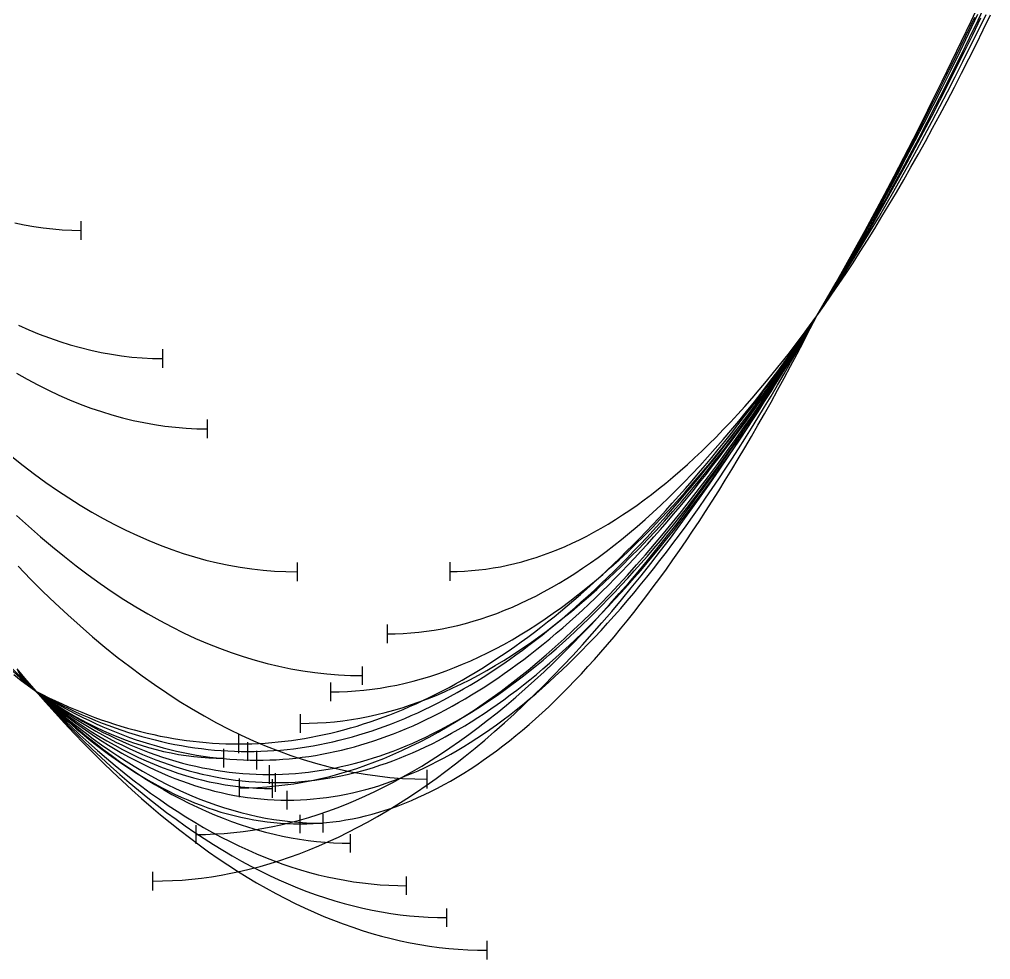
# Model space of a CAD drawing. Header units: metres. Extents: x -87 to 28195, y -4474 to 524.
# Drawn here: x 9136 to 9658, y -1838 to -1332 of the extents above; entities that cross this region are included whole.
import ezdxf

# ---------------------------------------------------------------- set-up
doc = ezdxf.new("R2010")
doc.units = ezdxf.units.M
for name, color, linetype in [('CATENARIES_-10_bare', 7, 'Continuous'), ('CATENARIES_-10_ICE', 7, 'Continuous'), ('CATENARIES_-19_bare', 7, 'Continuous'), ('CATENARIES_-19_HEAVY_ICE', 7, 'Continuous'), ('CATENARIES_0', 7, 'Continuous'), ('CATENARIES_0_ICE', 7, 'Continuous'), ('CATENARIES_50_theoretical', 7, 'Continuous')]:
    doc.layers.add(name, color=color, linetype=linetype)

msp = doc.modelspace()

# ---------------------------------------------------------------- linework, layer by layer
at = {"layer": 'CATENARIES_-10_bare'}
for p, q in [((9320.4, -1690.23), (9320.4, -1680.23)), ((9258.66, -1731.06), (9258.66, -1721.06)), ((9230.84, -1775.7), (9230.84, -1765.7)), ((9365.87, -1820.45), (9365.87, -1810.45))]:
    msp.add_line(p, q, dxfattribs=at)
for points in [[(9230.84, -1770.7, 0), (9235.9, -1770.64, 0), (9240.96, -1770.44, 0), (9246.03, -1770.12, 0), (9251.09, -1769.68, 0), (9256.15, -1769.1, 0), (9261.21, -1768.4, 0), (9266.27, -1767.57, 0), (9271.33, -1766.61, 0), (9276.4, -1765.52, 0), (9281.46, -1764.31, 0), (9286.52, -1762.96, 0), (9291.58, -1761.49, 0), (9296.64, -1759.9, 0), (9301.71, -1758.17, 0), (9306.77, -1756.31, 0), (9311.83, -1754.33, 0), (9316.89, -1752.22, 0), (9321.95, -1749.98, 0), (9327.01, -1747.62, 0), (9332.08, -1745.12, 0), (9337.14, -1742.5, 0), (9342.2, -1739.75, 0), (9347.26, -1736.87, 0), (9352.32, -1733.87, 0), (9357.39, -1730.73, 0), (9362.45, -1727.47, 0), (9367.51, -1724.08, 0), (9372.57, -1720.56, 0), (9377.63, -1716.92, 0), (9382.69, -1713.14, 0), (9387.76, -1709.24, 0), (9392.82, -1705.21, 0), (9397.88, -1701.05, 0), (9402.94, -1696.76, 0), (9408, -1692.34, 0), (9413.07, -1687.8, 0), (9418.13, -1683.12, 0), (9423.19, -1678.32, 0), (9428.25, -1673.39, 0), (9433.31, -1668.33, 0), (9438.37, -1663.15, 0), (9443.44, -1657.83, 0), (9448.5, -1652.39, 0), (9453.56, -1646.81, 0), (9458.62, -1641.11, 0), (9463.68, -1635.28, 0), (9468.75, -1629.32, 0), (9473.81, -1623.24, 0), (9478.87, -1617.02, 0), (9483.93, -1610.68, 0), (9488.99, -1604.2, 0), (9494.05, -1597.6, 0), (9499.12, -1590.87, 0), (9504.18, -1584.01, 0), (9509.24, -1577.02, 0), (9514.3, -1569.9, 0), (9519.36, -1562.65, 0), (9524.43, -1555.27, 0), (9529.49, -1547.77, 0), (9534.55, -1540.13, 0), (9539.61, -1532.37, 0), (9544.67, -1524.47, 0), (9549.73, -1516.45, 0), (9554.8, -1508.3, 0), (9559.86, -1500.01, 0), (9564.92, -1491.6, 0), (9569.92, -1483.16, 0), (9574.92, -1474.6, 0), (9579.92, -1465.91, 0), (9584.92, -1457.09, 0), (9589.92, -1448.15, 0), (9594.92, -1439.08, 0), (9599.92, -1429.88, 0), (9604.92, -1420.56, 0), (9609.92, -1411.11, 0), (9614.92, -1401.53, 0), (9619.92, -1391.83, 0), (9624.92, -1381.99, 0), (9629.92, -1372.04, 0), (9634.92, -1361.95, 0), (9639.92, -1351.74, 0), (9644.92, -1341.39, 0), (9649.92, -1330.93, 0)], [(9144.62, -1693.6, 0), (9148.18, -1695.6, 0), (9151.75, -1697.53, 0), (9155.31, -1699.4, 0), (9158.88, -1701.21, 0), (9162.44, -1702.95, 0), (9166, -1704.63, 0), (9169.57, -1706.25, 0), (9173.13, -1707.8, 0), (9176.7, -1709.29, 0), (9180.26, -1710.72, 0), (9183.82, -1712.08, 0), (9187.39, -1713.38, 0), (9190.95, -1714.62, 0), (9194.51, -1715.79, 0), (9198.08, -1716.9, 0), (9201.64, -1717.95, 0), (9205.21, -1718.93, 0), (9208.77, -1719.85, 0), (9212.33, -1720.7, 0), (9215.9, -1721.49, 0), (9219.46, -1722.22, 0), (9223.03, -1722.89, 0), (9226.59, -1723.49, 0), (9230.15, -1724.03, 0), (9233.72, -1724.51, 0), (9237.28, -1724.92, 0), (9240.85, -1725.27, 0), (9244.41, -1725.55, 0), (9247.97, -1725.77, 0), (9251.54, -1725.93, 0), (9255.1, -1726.03, 0), (9258.66, -1726.06, 0), (9262.19, -1726.03, 0), (9265.71, -1725.93, 0), (9269.23, -1725.78, 0), (9272.75, -1725.56, 0), (9276.27, -1725.29, 0), (9279.79, -1724.95, 0), (9283.31, -1724.54, 0), (9286.83, -1724.08, 0), (9290.35, -1723.55, 0), (9293.87, -1722.97, 0), (9297.39, -1722.32, 0), (9300.91, -1721.61, 0), (9304.43, -1720.83, 0), (9307.95, -1720, 0), (9311.47, -1719.1, 0), (9314.99, -1718.14, 0), (9318.51, -1717.12, 0), (9322.03, -1716.04, 0), (9325.55, -1714.9, 0), (9329.07, -1713.69, 0), (9332.59, -1712.42, 0), (9336.11, -1711.09, 0), (9339.63, -1709.7, 0), (9343.15, -1708.25, 0), (9346.67, -1706.73, 0), (9350.19, -1705.16, 0), (9353.71, -1703.52, 0), (9357.23, -1701.82, 0), (9360.75, -1700.05, 0), (9364.27, -1698.23, 0), (9367.79, -1696.34, 0), (9371.31, -1694.39, 0), (9374.83, -1692.38, 0), (9378.35, -1690.31, 0), (9381.87, -1688.17, 0), (9385.39, -1685.98, 0), (9388.91, -1683.72, 0), (9392.43, -1681.4, 0), (9395.95, -1679.02, 0), (9399.47, -1676.57, 0), (9402.99, -1674.07, 0), (9406.51, -1671.5, 0), (9410.03, -1668.87, 0), (9413.55, -1666.18, 0), (9417.07, -1663.42, 0), (9420.59, -1660.6, 0), (9424.11, -1657.73, 0), (9427.63, -1654.79, 0), (9431.15, -1651.78, 0), (9434.67, -1648.72, 0), (9438.19, -1645.59, 0), (9441.71, -1642.4, 0), (9445.23, -1639.15, 0), (9448.75, -1635.84, 0), (9452.27, -1632.46, 0), (9455.79, -1629.03, 0), (9459.31, -1625.53, 0), (9462.83, -1621.97, 0), (9466.36, -1618.34, 0), (9469.88, -1614.66, 0), (9473.4, -1610.91, 0), (9476.92, -1607.1, 0), (9480.44, -1603.23, 0), (9483.96, -1599.29, 0), (9487.48, -1595.3, 0), (9491, -1591.24, 0), (9494.52, -1587.12, 0), (9498.04, -1582.93, 0), (9501.56, -1578.69, 0), (9505.08, -1574.38, 0), (9508.6, -1570.01, 0), (9512.12, -1565.58, 0), (9515.64, -1561.08, 0), (9519.16, -1556.52, 0), (9522.68, -1551.9, 0), (9526.2, -1547.22, 0), (9529.72, -1542.48, 0), (9533.24, -1537.67, 0), (9536.76, -1532.8, 0), (9540.28, -1527.87, 0), (9543.8, -1522.88, 0), (9547.32, -1517.82, 0), (9550.84, -1512.7, 0), (9554.36, -1507.52, 0), (9557.88, -1502.28, 0), (9561.4, -1496.97, 0), (9564.92, -1491.6, 0)], [(9134.29, -1599.05, 0), (9140.71, -1604.89, 0), (9147.13, -1610.53, 0), (9153.55, -1615.97, 0), (9159.96, -1621.2, 0), (9166.38, -1626.22, 0), (9172.8, -1631.04, 0), (9179.22, -1635.65, 0), (9185.63, -1640.06, 0), (9192.05, -1644.26, 0), (9198.47, -1648.25, 0), (9204.89, -1652.05, 0), (9211.3, -1655.63, 0), (9217.72, -1659.01, 0), (9224.14, -1662.19, 0), (9230.56, -1665.16, 0), (9236.97, -1667.93, 0), (9243.39, -1670.49, 0), (9249.81, -1672.84, 0), (9256.23, -1674.99, 0), (9262.64, -1676.94, 0), (9269.06, -1678.68, 0), (9275.48, -1680.22, 0), (9281.89, -1681.55, 0), (9288.31, -1682.67, 0), (9294.73, -1683.6, 0), (9301.15, -1684.31, 0), (9307.56, -1684.82, 0), (9313.98, -1685.13, 0), (9320.4, -1685.23, 0)], [(9134.76, -1682.49, 0), (9139.69, -1688.1, 0), (9144.62, -1693.6, 0), (9149.65, -1699.08, 0), (9154.68, -1704.44, 0), (9159.71, -1709.66, 0), (9164.73, -1714.76, 0), (9169.76, -1719.74, 0), (9174.79, -1724.59, 0), (9179.82, -1729.31, 0), (9184.85, -1733.91, 0), (9189.88, -1738.38, 0), (9194.9, -1742.72, 0), (9199.93, -1746.94, 0), (9204.96, -1751.03, 0), (9209.99, -1754.99, 0), (9215.02, -1758.83, 0), (9220.05, -1762.55, 0), (9225.07, -1766.13, 0), (9230.1, -1769.59, 0), (9235.13, -1772.93, 0), (9240.16, -1776.14, 0), (9245.19, -1779.22, 0), (9250.22, -1782.18, 0), (9255.24, -1785.01, 0), (9260.27, -1787.71, 0), (9265.3, -1790.29, 0), (9270.33, -1792.74, 0), (9275.36, -1795.07, 0), (9280.39, -1797.27, 0), (9285.41, -1799.35, 0), (9290.44, -1801.3, 0), (9295.47, -1803.12, 0), (9300.5, -1804.82, 0), (9305.53, -1806.39, 0), (9310.56, -1807.84, 0), (9315.59, -1809.16, 0), (9320.61, -1810.35, 0), (9325.64, -1811.42, 0), (9330.67, -1812.36, 0), (9335.7, -1813.18, 0), (9340.73, -1813.87, 0), (9345.76, -1814.44, 0), (9350.78, -1814.88, 0), (9355.81, -1815.19, 0), (9360.84, -1815.38, 0), (9365.87, -1815.45, 0)]]:
    msp.add_polyline3d(points, dxfattribs=at)
at = {"layer": 'CATENARIES_-10_ICE'}
for p, q in [((9236.92, -1557.44), (9236.92, -1547.44)), ((9287.13, -1715.94), (9287.13, -1705.94)), ((9270.29, -1743.42), (9270.29, -1733.42)), ((9314.05, -1780.45), (9314.05, -1770.45))]:
    msp.add_line(p, q, dxfattribs=at)
for points in [[(9287.13, -1710.94, 0), (9291.69, -1710.88, 0), (9296.24, -1710.71, 0), (9300.8, -1710.41, 0), (9305.35, -1710, 0), (9309.9, -1709.47, 0), (9314.46, -1708.82, 0), (9319.01, -1708.06, 0), (9323.56, -1707.18, 0), (9328.12, -1706.18, 0), (9332.67, -1705.06, 0), (9337.23, -1703.82, 0), (9341.78, -1702.47, 0), (9346.33, -1701, 0), (9350.89, -1699.41, 0), (9355.44, -1697.7, 0), (9360, -1695.88, 0), (9364.55, -1693.94, 0), (9369.1, -1691.88, 0), (9373.66, -1689.7, 0), (9378.21, -1687.41, 0), (9382.77, -1684.99, 0), (9387.32, -1682.46, 0), (9391.87, -1679.81, 0), (9396.43, -1677.05, 0), (9400.98, -1674.16, 0), (9405.53, -1671.16, 0), (9410.09, -1668.04, 0), (9414.64, -1664.8, 0), (9419.2, -1661.45, 0), (9423.75, -1657.97, 0), (9428.3, -1654.38, 0), (9432.86, -1650.67, 0), (9437.41, -1646.84, 0), (9441.97, -1642.9, 0), (9446.52, -1638.83, 0), (9451.07, -1634.65, 0), (9455.63, -1630.35, 0), (9460.18, -1625.93, 0), (9464.73, -1621.39, 0), (9469.29, -1616.74, 0), (9473.84, -1611.96, 0), (9478.4, -1607.07, 0), (9482.95, -1602.06, 0), (9487.5, -1596.93, 0), (9492.06, -1591.69, 0), (9496.61, -1586.32, 0), (9501.17, -1580.84, 0), (9505.72, -1575.23, 0), (9510.27, -1569.51, 0), (9514.83, -1563.67, 0), (9519.38, -1557.72, 0), (9523.94, -1551.64, 0), (9528.49, -1545.44, 0), (9533.04, -1539.13, 0), (9537.6, -1532.7, 0), (9542.15, -1526.14, 0), (9546.7, -1519.47, 0), (9551.26, -1512.68, 0), (9555.81, -1505.77, 0), (9560.37, -1498.75, 0), (9564.92, -1491.6, 0), (9569.49, -1484.31, 0), (9574.06, -1476.9, 0), (9578.63, -1469.37, 0), (9583.2, -1461.72, 0), (9587.76, -1453.95, 0), (9592.33, -1446.06, 0), (9596.9, -1438.05, 0), (9601.47, -1429.92, 0), (9606.04, -1421.66, 0), (9610.61, -1413.29, 0), (9615.18, -1404.8, 0), (9619.75, -1396.19, 0), (9624.32, -1387.46, 0), (9628.89, -1378.6, 0), (9633.45, -1369.63, 0), (9638.02, -1360.53, 0), (9642.59, -1351.32, 0), (9647.16, -1341.98, 0), (9651.73, -1332.52, 0), (9656.3, -1322.94, 0)], [(9144.62, -1693.6, 0), (9148.21, -1696.13, 0), (9151.8, -1698.58, 0), (9155.39, -1700.96, 0), (9158.98, -1703.26, 0), (9162.57, -1705.49, 0), (9166.16, -1707.65, 0), (9169.75, -1709.74, 0), (9173.34, -1711.75, 0), (9176.93, -1713.69, 0), (9180.53, -1715.56, 0), (9184.12, -1717.35, 0), (9187.71, -1719.07, 0), (9191.3, -1720.71, 0), (9194.89, -1722.29, 0), (9198.48, -1723.79, 0), (9202.07, -1725.21, 0), (9205.66, -1726.57, 0), (9209.25, -1727.85, 0), (9212.84, -1729.05, 0), (9216.43, -1730.19, 0), (9220.02, -1731.25, 0), (9223.61, -1732.24, 0), (9227.2, -1733.15, 0), (9230.79, -1733.99, 0), (9234.38, -1734.76, 0), (9237.97, -1735.45, 0), (9241.56, -1736.08, 0), (9245.15, -1736.62, 0), (9248.74, -1737.1, 0), (9252.34, -1737.5, 0), (9255.93, -1737.83, 0), (9259.52, -1738.09, 0), (9263.11, -1738.27, 0), (9266.7, -1738.38, 0), (9270.29, -1738.42, 0), (9273.8, -1738.38, 0), (9277.3, -1738.28, 0), (9280.81, -1738.1, 0), (9284.32, -1737.86, 0), (9287.83, -1737.54, 0), (9291.33, -1737.16, 0), (9294.84, -1736.71, 0), (9298.35, -1736.18, 0), (9301.86, -1735.59, 0), (9305.36, -1734.93, 0), (9308.87, -1734.19, 0), (9312.38, -1733.39, 0), (9315.89, -1732.52, 0), (9319.39, -1731.58, 0), (9322.9, -1730.56, 0), (9326.41, -1729.48, 0), (9329.92, -1728.33, 0), (9333.42, -1727.11, 0), (9336.93, -1725.82, 0), (9340.44, -1724.45, 0), (9343.95, -1723.02, 0), (9347.45, -1721.52, 0), (9350.96, -1719.95, 0), (9354.47, -1718.31, 0), (9357.98, -1716.6, 0), (9361.48, -1714.82, 0), (9364.99, -1712.97, 0), (9368.5, -1711.05, 0), (9372.01, -1709.06, 0), (9375.51, -1707, 0), (9379.02, -1704.87, 0), (9382.53, -1702.67, 0), (9386.04, -1700.4, 0), (9389.54, -1698.06, 0), (9393.05, -1695.65, 0), (9396.56, -1693.17, 0), (9400.07, -1690.62, 0), (9403.57, -1688, 0), (9407.08, -1685.31, 0), (9410.59, -1682.55, 0), (9414.1, -1679.72, 0), (9417.6, -1676.82, 0), (9421.11, -1673.85, 0), (9424.62, -1670.81, 0), (9428.13, -1667.7, 0), (9431.63, -1664.52, 0), (9435.14, -1661.27, 0), (9438.65, -1657.95, 0), (9442.16, -1654.56, 0), (9445.66, -1651.1, 0), (9449.17, -1647.57, 0), (9452.68, -1643.97, 0), (9456.19, -1640.3, 0), (9459.69, -1636.55, 0), (9463.2, -1632.74, 0), (9466.71, -1628.86, 0), (9470.22, -1624.91, 0), (9473.72, -1620.89, 0), (9477.23, -1616.8, 0), (9480.74, -1612.63, 0), (9484.25, -1608.4, 0), (9487.75, -1604.1, 0), (9491.26, -1599.72, 0), (9494.77, -1595.28, 0), (9498.28, -1590.77, 0), (9501.78, -1586.18, 0), (9505.29, -1581.53, 0), (9508.8, -1576.8, 0), (9512.31, -1572, 0), (9515.81, -1567.14, 0), (9519.32, -1562.2, 0), (9522.83, -1557.19, 0), (9526.34, -1552.12, 0), (9529.84, -1546.97, 0), (9533.35, -1541.75, 0), (9536.86, -1536.46, 0), (9540.37, -1531.1, 0), (9543.87, -1525.67, 0), (9547.38, -1520.17, 0), (9550.89, -1514.6, 0), (9554.4, -1508.95, 0), (9557.9, -1503.24, 0), (9561.41, -1497.45, 0), (9564.92, -1491.6, 0)], [(9134.25, -1522.4, 0), (9139.96, -1525.64, 0), (9145.66, -1528.7, 0), (9151.36, -1531.58, 0), (9157.07, -1534.27, 0), (9162.77, -1536.77, 0), (9168.47, -1539.09, 0), (9174.18, -1541.22, 0), (9179.88, -1543.17, 0), (9185.58, -1544.93, 0), (9191.29, -1546.51, 0), (9196.99, -1547.9, 0), (9202.7, -1549.1, 0), (9208.4, -1550.12, 0), (9214.1, -1550.95, 0), (9219.81, -1551.6, 0), (9225.51, -1552.07, 0), (9231.21, -1552.35, 0), (9236.92, -1552.44, 0)], [(9135.6, -1684.65, 0), (9140.11, -1689.18, 0), (9144.62, -1693.6, 0), (9149.2, -1697.97, 0), (9153.78, -1702.22, 0), (9158.36, -1706.34, 0), (9162.94, -1710.35, 0), (9167.52, -1714.24, 0), (9172.09, -1718.01, 0), (9176.67, -1721.65, 0), (9181.25, -1725.18, 0), (9185.83, -1728.59, 0), (9190.41, -1731.88, 0), (9194.99, -1735.05, 0), (9199.57, -1738.1, 0), (9204.15, -1741.03, 0), (9208.73, -1743.84, 0), (9213.31, -1746.53, 0), (9217.89, -1749.1, 0), (9222.47, -1751.55, 0), (9227.04, -1753.88, 0), (9231.62, -1756.09, 0), (9236.2, -1758.18, 0), (9240.78, -1760.15, 0), (9245.36, -1762.01, 0), (9249.94, -1763.74, 0), (9254.52, -1765.35, 0), (9259.1, -1766.85, 0), (9263.68, -1768.22, 0), (9268.26, -1769.47, 0), (9272.84, -1770.61, 0), (9277.41, -1771.63, 0), (9281.99, -1772.52, 0), (9286.57, -1773.3, 0), (9291.15, -1773.96, 0), (9295.73, -1774.49, 0), (9300.31, -1774.91, 0), (9304.89, -1775.21, 0), (9309.47, -1775.39, 0), (9314.05, -1775.45, 0)]]:
    msp.add_polyline3d(points, dxfattribs=at)
at = {"layer": 'CATENARIES_-19_bare'}
for p, q in [((9253.86, -1726.97), (9253.86, -1716.97)), ((9355.2, -1745.91), (9355.2, -1735.91)), ((9207.58, -1800.8), (9207.58, -1790.8)), ((9387.47, -1838.01), (9387.47, -1828.01))]:
    msp.add_line(p, q, dxfattribs=at)
for points in [[(9207.58, -1795.8, 0), (9212.84, -1795.73, 0), (9218.09, -1795.54, 0), (9223.35, -1795.21, 0), (9228.6, -1794.75, 0), (9233.86, -1794.16, 0), (9239.11, -1793.44, 0), (9244.37, -1792.58, 0), (9249.62, -1791.6, 0), (9254.88, -1790.48, 0), (9260.13, -1789.24, 0), (9265.39, -1787.86, 0), (9270.64, -1786.35, 0), (9275.9, -1784.71, 0), (9281.15, -1782.94, 0), (9286.41, -1781.03, 0), (9291.66, -1779, 0), (9296.92, -1776.83, 0), (9302.17, -1774.53, 0), (9307.43, -1772.1, 0), (9312.68, -1769.54, 0), (9317.94, -1766.85, 0), (9323.19, -1764.03, 0), (9328.45, -1761.07, 0), (9333.7, -1757.99, 0), (9338.96, -1754.77, 0), (9344.21, -1751.42, 0), (9349.47, -1747.94, 0), (9354.72, -1744.33, 0), (9359.98, -1740.58, 0), (9365.23, -1736.71, 0), (9370.49, -1732.7, 0), (9375.74, -1728.56, 0), (9381, -1724.29, 0), (9386.25, -1719.89, 0), (9391.51, -1715.35, 0), (9396.76, -1710.69, 0), (9402.02, -1705.89, 0), (9407.27, -1700.96, 0), (9412.53, -1695.9, 0), (9417.78, -1690.71, 0), (9423.04, -1685.38, 0), (9428.29, -1679.92, 0), (9433.55, -1674.34, 0), (9438.8, -1668.61, 0), (9444.06, -1662.76, 0), (9449.31, -1656.78, 0), (9454.57, -1650.66, 0), (9459.82, -1644.41, 0), (9465.08, -1638.03, 0), (9470.33, -1631.51, 0), (9475.59, -1624.87, 0), (9480.84, -1618.09, 0), (9486.1, -1611.18, 0), (9491.35, -1604.13, 0), (9496.61, -1596.96, 0), (9501.86, -1589.65, 0), (9507.12, -1582.21, 0), (9512.37, -1574.64, 0), (9517.63, -1566.93, 0), (9522.88, -1559.09, 0), (9528.14, -1551.12, 0), (9533.39, -1543.02, 0), (9538.65, -1534.78, 0), (9543.9, -1526.41, 0), (9549.16, -1517.91, 0), (9554.41, -1509.27, 0), (9559.67, -1500.5, 0), (9564.92, -1491.6, 0), (9570.12, -1482.67, 0), (9575.31, -1473.6, 0), (9580.51, -1464.41, 0), (9585.7, -1455.09, 0), (9590.9, -1445.63, 0), (9596.1, -1436.05, 0), (9601.29, -1426.33, 0), (9606.49, -1416.48, 0), (9611.68, -1406.51, 0), (9616.88, -1396.4, 0), (9622.08, -1386.16, 0), (9627.27, -1375.79, 0), (9632.47, -1365.29, 0), (9637.67, -1354.66, 0), (9642.86, -1343.9, 0), (9648.06, -1333.01, 0), (9653.25, -1321.98, 0)], [(9144.62, -1693.6, 0), (9148.14, -1695.4, 0), (9151.67, -1697.14, 0), (9155.19, -1698.83, 0), (9158.72, -1700.45, 0), (9162.24, -1702.01, 0), (9165.76, -1703.52, 0), (9169.29, -1704.97, 0), (9172.81, -1706.35, 0), (9176.34, -1707.68, 0), (9179.86, -1708.95, 0), (9183.38, -1710.16, 0), (9186.91, -1711.31, 0), (9190.43, -1712.41, 0), (9193.96, -1713.44, 0), (9197.48, -1714.41, 0), (9201, -1715.33, 0), (9204.53, -1716.18, 0), (9208.05, -1716.98, 0), (9211.58, -1717.72, 0), (9215.1, -1718.4, 0), (9218.62, -1719.02, 0), (9222.15, -1719.58, 0), (9225.67, -1720.08, 0), (9229.2, -1720.52, 0), (9232.72, -1720.91, 0), (9236.24, -1721.23, 0), (9239.77, -1721.5, 0), (9243.29, -1721.7, 0), (9246.82, -1721.85, 0), (9250.34, -1721.94, 0), (9253.86, -1721.97, 0), (9257.4, -1721.94, 0), (9260.93, -1721.85, 0), (9264.47, -1721.7, 0), (9268, -1721.49, 0), (9271.54, -1721.23, 0), (9275.07, -1720.9, 0), (9278.61, -1720.51, 0), (9282.14, -1720.07, 0), (9285.68, -1719.56, 0), (9289.21, -1719, 0), (9292.75, -1718.38, 0), (9296.28, -1717.69, 0), (9299.82, -1716.95, 0), (9303.35, -1716.15, 0), (9306.88, -1715.29, 0), (9310.42, -1714.37, 0), (9313.95, -1713.39, 0), (9317.49, -1712.35, 0), (9321.02, -1711.25, 0), (9324.56, -1710.09, 0), (9328.09, -1708.87, 0), (9331.63, -1707.6, 0), (9335.16, -1706.26, 0), (9338.7, -1704.86, 0), (9342.23, -1703.41, 0), (9345.77, -1701.89, 0), (9349.3, -1700.32, 0), (9352.84, -1698.68, 0), (9356.37, -1696.99, 0), (9359.91, -1695.24, 0), (9363.44, -1693.43, 0), (9366.98, -1691.56, 0), (9370.51, -1689.62, 0), (9374.04, -1687.63, 0), (9377.58, -1685.58, 0), (9381.11, -1683.47, 0), (9384.65, -1681.3, 0), (9388.18, -1679.08, 0), (9391.72, -1676.79, 0), (9395.25, -1674.44, 0), (9398.79, -1672.03, 0), (9402.32, -1669.57, 0), (9405.86, -1667.04, 0), (9409.39, -1664.46, 0), (9412.93, -1661.81, 0), (9416.46, -1659.11, 0), (9420, -1656.34, 0), (9423.53, -1653.52, 0), (9427.07, -1650.63, 0), (9430.6, -1647.69, 0), (9434.13, -1644.69, 0), (9437.67, -1641.63, 0), (9441.2, -1638.5, 0), (9444.74, -1635.32, 0), (9448.27, -1632.08, 0), (9451.81, -1628.78, 0), (9455.34, -1625.42, 0), (9458.88, -1622, 0), (9462.41, -1618.52, 0), (9465.95, -1614.98, 0), (9469.48, -1611.38, 0), (9473.02, -1607.72, 0), (9476.55, -1604, 0), (9480.09, -1600.23, 0), (9483.62, -1596.39, 0), (9487.16, -1592.49, 0), (9490.69, -1588.53, 0), (9494.23, -1584.51, 0), (9497.76, -1580.44, 0), (9501.29, -1576.3, 0), (9504.83, -1572.1, 0), (9508.36, -1567.85, 0), (9511.9, -1563.53, 0), (9515.43, -1559.16, 0), (9518.97, -1554.72, 0), (9522.5, -1550.22, 0), (9526.04, -1545.67, 0), (9529.57, -1541.05, 0), (9533.11, -1536.38, 0), (9536.64, -1531.64, 0), (9540.18, -1526.85, 0), (9543.71, -1521.99, 0), (9547.25, -1517.08, 0), (9550.78, -1512.1, 0), (9554.32, -1507.07, 0), (9557.85, -1501.97, 0), (9561.39, -1496.82, 0), (9564.92, -1491.6, 0)], [(9135.09, -1626.41, 0), (9141.76, -1633.25, 0), (9148.43, -1639.88, 0), (9155.1, -1646.3, 0), (9161.77, -1652.5, 0), (9168.44, -1658.5, 0), (9175.11, -1664.28, 0), (9181.78, -1669.86, 0), (9188.45, -1675.22, 0), (9195.12, -1680.37, 0), (9201.79, -1685.32, 0), (9208.46, -1690.05, 0), (9215.13, -1694.57, 0), (9221.8, -1698.88, 0), (9228.47, -1702.98, 0), (9235.14, -1706.87, 0), (9241.81, -1710.55, 0), (9248.48, -1714.01, 0), (9255.15, -1717.27, 0), (9261.82, -1720.32, 0), (9268.49, -1723.16, 0), (9275.16, -1725.78, 0), (9281.83, -1728.2, 0), (9288.5, -1730.41, 0), (9295.17, -1732.4, 0), (9301.84, -1734.19, 0), (9308.51, -1735.76, 0), (9315.18, -1737.13, 0), (9321.85, -1738.29, 0), (9328.52, -1739.23, 0), (9335.19, -1739.97, 0), (9341.86, -1740.49, 0), (9348.53, -1740.81, 0), (9355.2, -1740.91, 0)], [(9134.35, -1681.55, 0), (9139.49, -1687.64, 0), (9144.62, -1693.6, 0), (9149.79, -1699.48, 0), (9154.95, -1705.22, 0), (9160.12, -1710.85, 0), (9165.29, -1716.34, 0), (9170.45, -1721.71, 0), (9175.62, -1726.95, 0), (9180.79, -1732.07, 0), (9185.96, -1737.05, 0), (9191.12, -1741.91, 0), (9196.29, -1746.65, 0), (9201.46, -1751.26, 0), (9206.62, -1755.74, 0), (9211.79, -1760.09, 0), (9216.96, -1764.32, 0), (9222.12, -1768.42, 0), (9227.29, -1772.4, 0), (9232.46, -1776.25, 0), (9237.62, -1779.97, 0), (9242.79, -1783.57, 0), (9247.96, -1787.04, 0), (9253.13, -1790.38, 0), (9258.29, -1793.6, 0), (9263.46, -1796.69, 0), (9268.63, -1799.65, 0), (9273.79, -1802.49, 0), (9278.96, -1805.2, 0), (9284.13, -1807.79, 0), (9289.29, -1810.25, 0), (9294.46, -1812.58, 0), (9299.63, -1814.79, 0), (9304.79, -1816.87, 0), (9309.96, -1818.83, 0), (9315.13, -1820.65, 0), (9320.3, -1822.36, 0), (9325.46, -1823.93, 0), (9330.63, -1825.38, 0), (9335.8, -1826.71, 0), (9340.96, -1827.91, 0), (9346.13, -1828.98, 0), (9351.3, -1829.92, 0), (9356.46, -1830.74, 0), (9361.63, -1831.44, 0), (9366.8, -1832, 0), (9371.96, -1832.44, 0), (9377.13, -1832.76, 0), (9382.3, -1832.95, 0), (9387.47, -1833.01, 0)]]:
    msp.add_polyline3d(points, dxfattribs=at)
at = {"layer": 'CATENARIES_-19_HEAVY_ICE'}
for p, q in [((9169.09, -1450.65), (9169.09, -1440.65)), ((9333.86, -1667.78), (9333.86, -1657.78)), ((9271.93, -1751.01), (9271.93, -1741.01)), ((9279.94, -1757.24), (9279.94, -1747.24))]:
    msp.add_line(p, q, dxfattribs=at)
for points in [[(9333.86, -1662.78, 0), (9338.06, -1662.72, 0), (9342.26, -1662.55, 0), (9346.46, -1662.27, 0), (9350.66, -1661.88, 0), (9354.86, -1661.37, 0), (9359.06, -1660.75, 0), (9363.26, -1660.01, 0), (9367.47, -1659.16, 0), (9371.67, -1658.2, 0), (9375.87, -1657.13, 0), (9380.07, -1655.94, 0), (9384.27, -1654.65, 0), (9388.47, -1653.23, 0), (9392.67, -1651.71, 0), (9396.87, -1650.07, 0), (9401.07, -1648.32, 0), (9405.28, -1646.45, 0), (9409.48, -1644.48, 0), (9413.68, -1642.38, 0), (9417.88, -1640.18, 0), (9422.08, -1637.86, 0), (9426.28, -1635.43, 0), (9430.48, -1632.89, 0), (9434.68, -1630.23, 0), (9438.89, -1627.46, 0), (9443.09, -1624.58, 0), (9447.29, -1621.58, 0), (9451.49, -1618.47, 0), (9455.69, -1615.25, 0), (9459.89, -1611.92, 0), (9464.09, -1608.47, 0), (9468.29, -1604.9, 0), (9472.49, -1601.23, 0), (9476.7, -1597.44, 0), (9480.9, -1593.53, 0), (9485.1, -1589.52, 0), (9489.3, -1585.39, 0), (9493.5, -1581.14, 0), (9497.7, -1576.79, 0), (9501.9, -1572.32, 0), (9506.1, -1567.73, 0), (9510.3, -1563.03, 0), (9514.51, -1558.22, 0), (9518.71, -1553.3, 0), (9522.91, -1548.26, 0), (9527.11, -1543.1, 0), (9531.31, -1537.84, 0), (9535.51, -1532.46, 0), (9539.71, -1526.96, 0), (9543.91, -1521.35, 0), (9548.12, -1515.63, 0), (9552.32, -1509.79, 0), (9556.52, -1503.84, 0), (9560.72, -1497.78, 0), (9564.92, -1491.6, 0), (9569.06, -1485.4, 0), (9573.2, -1479.09, 0), (9577.34, -1472.66, 0), (9581.48, -1466.13, 0), (9585.62, -1459.48, 0), (9589.76, -1452.72, 0), (9593.9, -1445.86, 0), (9598.05, -1438.88, 0), (9602.19, -1431.79, 0), (9606.33, -1424.58, 0), (9610.47, -1417.27, 0), (9614.61, -1409.84, 0), (9618.75, -1402.31, 0), (9622.89, -1394.66, 0), (9627.03, -1386.9, 0), (9631.17, -1379.03, 0), (9635.31, -1371.05, 0), (9639.45, -1362.95, 0), (9643.59, -1354.74, 0), (9647.73, -1346.42, 0), (9651.87, -1337.99, 0), (9656.01, -1329.45, 0)], [(9133.26, -1441.5, 0), (9138.38, -1442.6, 0), (9143.49, -1443.53, 0), (9148.61, -1444.29, 0), (9153.73, -1444.89, 0), (9158.85, -1445.31, 0), (9163.97, -1445.56, 0), (9169.09, -1445.65, 0)], [(9144.62, -1693.6, 0), (9148.18, -1696.65, 0), (9151.74, -1699.61, 0), (9155.3, -1702.5, 0), (9158.86, -1705.3, 0), (9162.42, -1708.02, 0), (9165.99, -1710.66, 0), (9169.55, -1713.22, 0), (9173.11, -1715.7, 0), (9176.67, -1718.1, 0), (9180.23, -1720.41, 0), (9183.79, -1722.64, 0), (9187.35, -1724.8, 0), (9190.91, -1726.87, 0), (9194.47, -1728.86, 0), (9198.03, -1730.76, 0), (9201.6, -1732.59, 0), (9205.16, -1734.34, 0), (9208.72, -1736, 0), (9212.28, -1737.59, 0), (9215.84, -1739.09, 0), (9219.4, -1740.51, 0), (9222.96, -1741.85, 0), (9226.52, -1743.11, 0), (9230.08, -1744.28, 0), (9233.64, -1745.38, 0), (9237.21, -1746.39, 0), (9240.77, -1747.33, 0), (9244.33, -1748.18, 0), (9247.89, -1748.95, 0), (9251.45, -1749.64, 0), (9255.01, -1750.25, 0), (9258.57, -1750.78, 0), (9262.13, -1751.22, 0), (9265.69, -1751.59, 0), (9269.25, -1751.87, 0), (9272.82, -1752.08, 0), (9276.38, -1752.2, 0), (9279.94, -1752.24, 0), (9283.46, -1752.2, 0), (9286.97, -1752.08, 0), (9290.49, -1751.88, 0), (9294.01, -1751.6, 0), (9297.53, -1751.25, 0), (9301.05, -1750.81, 0), (9304.57, -1750.3, 0), (9308.08, -1749.7, 0), (9311.6, -1749.03, 0), (9315.12, -1748.28, 0), (9318.64, -1747.44, 0), (9322.16, -1746.53, 0), (9325.68, -1745.54, 0), (9329.19, -1744.47, 0), (9332.71, -1743.32, 0), (9336.23, -1742.1, 0), (9339.75, -1740.79, 0), (9343.27, -1739.4, 0), (9346.79, -1737.93, 0), (9350.3, -1736.39, 0), (9353.82, -1734.76, 0), (9357.34, -1733.06, 0), (9360.86, -1731.28, 0), (9364.38, -1729.41, 0), (9367.9, -1727.47, 0), (9371.41, -1725.45, 0), (9374.93, -1723.35, 0), (9378.45, -1721.17, 0), (9381.97, -1718.91, 0), (9385.49, -1716.57, 0), (9389.01, -1714.15, 0), (9392.52, -1711.65, 0), (9396.04, -1709.08, 0), (9399.56, -1706.42, 0), (9403.08, -1703.68, 0), (9406.6, -1700.87, 0), (9410.11, -1697.97, 0), (9413.63, -1695, 0), (9417.15, -1691.94, 0), (9420.67, -1688.81, 0), (9424.19, -1685.6, 0), (9427.71, -1682.3, 0), (9431.22, -1678.93, 0), (9434.74, -1675.48, 0), (9438.26, -1671.95, 0), (9441.78, -1668.34, 0), (9445.3, -1664.65, 0), (9448.82, -1660.88, 0), (9452.33, -1657.02, 0), (9455.85, -1653.09, 0), (9459.37, -1649.09, 0), (9462.89, -1645, 0), (9466.41, -1640.83, 0), (9469.93, -1636.58, 0), (9473.44, -1632.25, 0), (9476.96, -1627.84, 0), (9480.48, -1623.35, 0), (9484, -1618.78, 0), (9487.52, -1614.13, 0), (9491.04, -1609.41, 0), (9494.55, -1604.6, 0), (9498.07, -1599.71, 0), (9501.59, -1594.74, 0), (9505.11, -1589.69, 0), (9508.63, -1584.56, 0), (9512.15, -1579.36, 0), (9515.66, -1574.07, 0), (9519.18, -1568.7, 0), (9522.7, -1563.25, 0), (9526.22, -1557.72, 0), (9529.74, -1552.11, 0), (9533.26, -1546.42, 0), (9536.77, -1540.65, 0), (9540.29, -1534.8, 0), (9543.81, -1528.87, 0), (9547.33, -1522.86, 0), (9550.85, -1516.77, 0), (9554.37, -1510.6, 0), (9557.88, -1504.35, 0), (9561.4, -1498.01, 0), (9564.92, -1491.6, 0)], [(9132.16, -1682.83, 0), (9136.31, -1686.53, 0), (9140.47, -1690.12, 0), (9144.62, -1693.6, 0), (9148.86, -1697.04, 0), (9153.11, -1700.36, 0), (9157.35, -1703.56, 0), (9161.59, -1706.65, 0), (9165.84, -1709.62, 0), (9170.08, -1712.47, 0), (9174.33, -1715.21, 0), (9178.57, -1717.83, 0), (9182.81, -1720.34, 0), (9187.06, -1722.72, 0), (9191.3, -1725, 0), (9195.54, -1727.15, 0), (9199.79, -1729.19, 0), (9204.03, -1731.11, 0), (9208.28, -1732.91, 0), (9212.52, -1734.6, 0), (9216.76, -1736.17, 0), (9221.01, -1737.63, 0), (9225.25, -1738.97, 0), (9229.49, -1740.19, 0), (9233.74, -1741.3, 0), (9237.98, -1742.29, 0), (9242.23, -1743.16, 0), (9246.47, -1743.92, 0), (9250.71, -1744.56, 0), (9254.96, -1745.08, 0), (9259.2, -1745.49, 0), (9263.44, -1745.78, 0), (9267.69, -1745.95, 0), (9271.93, -1746.01, 0)]]:
    msp.add_polyline3d(points, dxfattribs=at)
at = {"layer": 'CATENARIES_0'}
for p, q in [((9285.38, -1634.38), (9285.38, -1624.38)), ((9263.51, -1735.74), (9263.51, -1725.74)), ((9254.3, -1750.6), (9254.3, -1740.6)), ((9344.13, -1803.26), (9344.13, -1793.26))]:
    msp.add_line(p, q, dxfattribs=at)
for points in [[(9254.3, -1745.6, 0), (9259.16, -1745.54, 0), (9264.01, -1745.36, 0), (9268.86, -1745.05, 0), (9273.72, -1744.61, 0), (9278.57, -1744.06, 0), (9283.42, -1743.38, 0), (9288.28, -1742.57, 0), (9293.13, -1741.64, 0), (9297.98, -1740.59, 0), (9302.84, -1739.42, 0), (9307.69, -1738.12, 0), (9312.54, -1736.69, 0), (9317.4, -1735.15, 0), (9322.25, -1733.48, 0), (9327.1, -1731.68, 0), (9331.96, -1729.76, 0), (9336.81, -1727.72, 0), (9341.66, -1725.55, 0), (9346.52, -1723.26, 0), (9351.37, -1720.85, 0), (9356.22, -1718.31, 0), (9361.08, -1715.65, 0), (9365.93, -1712.86, 0), (9370.78, -1709.95, 0), (9375.64, -1706.92, 0), (9380.49, -1703.76, 0), (9385.34, -1700.48, 0), (9390.2, -1697.07, 0), (9395.05, -1693.54, 0), (9399.9, -1689.89, 0), (9404.76, -1686.11, 0), (9409.61, -1682.21, 0), (9414.46, -1678.18, 0), (9419.32, -1674.03, 0), (9424.17, -1669.76, 0), (9429.02, -1665.36, 0), (9433.88, -1660.83, 0), (9438.73, -1656.19, 0), (9443.59, -1651.41, 0), (9448.44, -1646.52, 0), (9453.29, -1641.5, 0), (9458.15, -1636.35, 0), (9463, -1631.08, 0), (9467.85, -1625.69, 0), (9472.71, -1620.17, 0), (9477.56, -1614.53, 0), (9482.41, -1608.76, 0), (9487.27, -1602.87, 0), (9492.12, -1596.85, 0), (9496.97, -1590.71, 0), (9501.83, -1584.44, 0), (9506.68, -1578.05, 0), (9511.53, -1571.53, 0), (9516.39, -1564.89, 0), (9521.24, -1558.12, 0), (9526.09, -1551.23, 0), (9530.95, -1544.22, 0), (9535.8, -1537.08, 0), (9540.65, -1529.81, 0), (9545.51, -1522.42, 0), (9550.36, -1514.9, 0), (9555.21, -1507.26, 0), (9560.07, -1499.49, 0), (9564.92, -1491.6, 0), (9569.74, -1483.64, 0), (9574.56, -1475.56, 0), (9579.37, -1467.35, 0), (9584.19, -1459.02, 0), (9589.01, -1450.57, 0), (9593.83, -1441.99, 0), (9598.65, -1433.29, 0), (9603.47, -1424.46, 0), (9608.28, -1415.51, 0), (9613.1, -1406.44, 0), (9617.92, -1397.24, 0), (9622.74, -1387.92, 0), (9627.56, -1378.47, 0), (9632.37, -1368.9, 0), (9637.19, -1359.2, 0), (9642.01, -1349.38, 0), (9646.83, -1339.44, 0), (9651.65, -1329.37, 0)], [(9144.62, -1693.6, 0), (9148.22, -1695.82, 0), (9151.83, -1697.97, 0), (9155.43, -1700.05, 0), (9159.03, -1702.06, 0), (9162.63, -1704, 0), (9166.24, -1705.88, 0), (9169.84, -1707.69, 0), (9173.44, -1709.43, 0), (9177.04, -1711.1, 0), (9180.65, -1712.7, 0), (9184.25, -1714.24, 0), (9187.85, -1715.7, 0), (9191.45, -1717.1, 0), (9195.06, -1718.43, 0), (9198.66, -1719.69, 0), (9202.26, -1720.89, 0), (9205.87, -1722.01, 0), (9209.47, -1723.07, 0), (9213.07, -1724.06, 0), (9216.67, -1724.98, 0), (9220.28, -1725.83, 0), (9223.88, -1726.62, 0), (9227.48, -1727.33, 0), (9231.08, -1727.98, 0), (9234.69, -1728.56, 0), (9238.29, -1729.07, 0), (9241.89, -1729.51, 0), (9245.5, -1729.89, 0), (9249.1, -1730.2, 0), (9252.7, -1730.43, 0), (9256.3, -1730.6, 0), (9259.91, -1730.71, 0), (9263.51, -1730.74, 0), (9267.01, -1730.71, 0), (9270.52, -1730.61, 0), (9274.02, -1730.45, 0), (9277.53, -1730.22, 0), (9281.03, -1729.93, 0), (9284.54, -1729.58, 0), (9288.04, -1729.16, 0), (9291.55, -1728.68, 0), (9295.05, -1728.13, 0), (9298.56, -1727.51, 0), (9302.06, -1726.84, 0), (9305.57, -1726.09, 0), (9309.07, -1725.29, 0), (9312.58, -1724.42, 0), (9316.08, -1723.48, 0), (9319.59, -1722.48, 0), (9323.09, -1721.41, 0), (9326.59, -1720.29, 0), (9330.1, -1719.09, 0), (9333.6, -1717.83, 0), (9337.11, -1716.51, 0), (9340.61, -1715.12, 0), (9344.12, -1713.67, 0), (9347.62, -1712.15, 0), (9351.13, -1710.57, 0), (9354.63, -1708.92, 0), (9358.14, -1707.21, 0), (9361.64, -1705.44, 0), (9365.15, -1703.6, 0), (9368.65, -1701.69, 0), (9372.16, -1699.72, 0), (9375.66, -1697.69, 0), (9379.17, -1695.59, 0), (9382.67, -1693.43, 0), (9386.18, -1691.2, 0), (9389.68, -1688.91, 0), (9393.19, -1686.55, 0), (9396.69, -1684.13, 0), (9400.2, -1681.64, 0), (9403.7, -1679.09, 0), (9407.2, -1676.48, 0), (9410.71, -1673.79, 0), (9414.21, -1671.05, 0), (9417.72, -1668.24, 0), (9421.22, -1665.36, 0), (9424.73, -1662.42, 0), (9428.23, -1659.42, 0), (9431.74, -1656.35, 0), (9435.24, -1653.22, 0), (9438.75, -1650.02, 0), (9442.25, -1646.75, 0), (9445.76, -1643.43, 0), (9449.26, -1640.03, 0), (9452.77, -1636.57, 0), (9456.27, -1633.05, 0), (9459.78, -1629.46, 0), (9463.28, -1625.81, 0), (9466.79, -1622.09, 0), (9470.29, -1618.31, 0), (9473.8, -1614.46, 0), (9477.3, -1610.55, 0), (9480.81, -1606.57, 0), (9484.31, -1602.53, 0), (9487.81, -1598.42, 0), (9491.32, -1594.25, 0), (9494.82, -1590.02, 0), (9498.33, -1585.71, 0), (9501.83, -1581.35, 0), (9505.34, -1576.91, 0), (9508.84, -1572.42, 0), (9512.35, -1567.85, 0), (9515.85, -1563.23, 0), (9519.36, -1558.53, 0), (9522.86, -1553.78, 0), (9526.37, -1548.95, 0), (9529.87, -1544.07, 0), (9533.38, -1539.11, 0), (9536.88, -1534.09, 0), (9540.39, -1529.01, 0), (9543.89, -1523.86, 0), (9547.4, -1518.65, 0), (9550.9, -1513.37, 0), (9554.41, -1508.03, 0), (9557.91, -1502.62, 0), (9561.42, -1497.14, 0), (9564.92, -1491.6, 0)], [(9131.63, -1567.25, 0), (9137.78, -1572.13, 0), (9143.93, -1576.8, 0), (9150.08, -1581.27, 0), (9156.23, -1585.55, 0), (9162.38, -1589.63, 0), (9168.53, -1593.5, 0), (9174.68, -1597.18, 0), (9180.83, -1600.66, 0), (9186.98, -1603.94, 0), (9193.13, -1607.02, 0), (9199.28, -1609.91, 0), (9205.43, -1612.59, 0), (9211.58, -1615.07, 0), (9217.73, -1617.36, 0), (9223.88, -1619.45, 0), (9230.03, -1621.34, 0), (9236.18, -1623.02, 0), (9242.33, -1624.52, 0), (9248.48, -1625.81, 0), (9254.63, -1626.9, 0), (9260.78, -1627.79, 0), (9266.93, -1628.49, 0), (9273.08, -1628.99, 0), (9279.23, -1629.28, 0), (9285.38, -1629.38, 0)], [(9135.02, -1683.27, 0), (9139.82, -1688.5, 0), (9144.62, -1693.6, 0), (9149.37, -1698.53, 0), (9154.12, -1703.34, 0), (9158.87, -1708.03, 0), (9163.62, -1712.6, 0), (9168.37, -1717.05, 0), (9173.12, -1721.39, 0), (9177.87, -1725.6, 0), (9182.62, -1729.69, 0), (9187.37, -1733.67, 0), (9192.12, -1737.53, 0), (9196.87, -1741.27, 0), (9201.62, -1744.89, 0), (9206.37, -1748.39, 0), (9211.12, -1751.77, 0), (9215.88, -1755.03, 0), (9220.63, -1758.17, 0), (9225.38, -1761.2, 0), (9230.13, -1764.11, 0), (9234.88, -1766.89, 0), (9239.63, -1769.56, 0), (9244.38, -1772.11, 0), (9249.13, -1774.54, 0), (9253.88, -1776.86, 0), (9258.63, -1779.05, 0), (9263.38, -1781.12, 0), (9268.13, -1783.08, 0), (9272.88, -1784.92, 0), (9277.63, -1786.64, 0), (9282.38, -1788.24, 0), (9287.13, -1789.72, 0), (9291.88, -1791.09, 0), (9296.63, -1792.33, 0), (9301.38, -1793.46, 0), (9306.13, -1794.46, 0), (9310.88, -1795.35, 0), (9315.63, -1796.12, 0), (9320.38, -1796.78, 0), (9325.13, -1797.31, 0), (9329.88, -1797.72, 0), (9334.63, -1798.02, 0), (9339.38, -1798.2, 0), (9344.13, -1798.26, 0)]]:
    msp.add_polyline3d(points, dxfattribs=at)
at = {"layer": 'CATENARIES_0_ICE'}
for p, q in [((9212.97, -1519.6), (9212.97, -1509.6)), ((9303.4, -1699), (9303.4, -1689)), ((9273.65, -1747.79), (9273.65, -1737.79)), ((9299.18, -1769.68), (9299.18, -1759.68))]:
    msp.add_line(p, q, dxfattribs=at)
for points in [[(9303.4, -1694, 0), (9307.84, -1693.94, 0), (9312.27, -1693.76, 0), (9316.7, -1693.47, 0), (9321.13, -1693.07, 0), (9325.57, -1692.55, 0), (9330, -1691.91, 0), (9334.43, -1691.15, 0), (9338.86, -1690.28, 0), (9343.3, -1689.3, 0), (9347.73, -1688.19, 0), (9352.16, -1686.97, 0), (9356.59, -1685.64, 0), (9361.03, -1684.19, 0), (9365.46, -1682.62, 0), (9369.89, -1680.94, 0), (9374.32, -1679.14, 0), (9378.76, -1677.22, 0), (9383.19, -1675.19, 0), (9387.62, -1673.04, 0), (9392.05, -1670.78, 0), (9396.49, -1668.4, 0), (9400.92, -1665.9, 0), (9405.35, -1663.29, 0), (9409.78, -1660.56, 0), (9414.22, -1657.72, 0), (9418.65, -1654.75, 0), (9423.08, -1651.68, 0), (9427.51, -1648.48, 0), (9431.95, -1645.17, 0), (9436.38, -1641.74, 0), (9440.81, -1638.2, 0), (9445.24, -1634.54, 0), (9449.68, -1630.76, 0), (9454.11, -1626.87, 0), (9458.54, -1622.86, 0), (9462.97, -1618.74, 0), (9467.41, -1614.49, 0), (9471.84, -1610.14, 0), (9476.27, -1605.66, 0), (9480.7, -1601.07, 0), (9485.14, -1596.36, 0), (9489.57, -1591.53, 0), (9494, -1586.59, 0), (9498.43, -1581.53, 0), (9502.87, -1576.35, 0), (9507.3, -1571.06, 0), (9511.73, -1565.65, 0), (9516.16, -1560.12, 0), (9520.6, -1554.48, 0), (9525.03, -1548.72, 0), (9529.46, -1542.84, 0), (9533.89, -1536.85, 0), (9538.33, -1530.73, 0), (9542.76, -1524.51, 0), (9547.19, -1518.16, 0), (9551.62, -1511.7, 0), (9556.06, -1505.11, 0), (9560.49, -1498.42, 0), (9564.92, -1491.6, 0), (9569.34, -1484.69, 0), (9573.75, -1477.67, 0), (9578.17, -1470.53, 0), (9582.59, -1463.27, 0), (9587, -1455.89, 0), (9591.42, -1448.4, 0), (9595.84, -1440.79, 0), (9600.25, -1433.06, 0), (9604.67, -1425.22, 0), (9609.09, -1417.26, 0), (9613.5, -1409.18, 0), (9617.92, -1400.99, 0), (9622.34, -1392.68, 0), (9626.75, -1384.25, 0), (9631.17, -1375.7, 0), (9635.59, -1367.04, 0), (9640, -1358.26, 0), (9644.42, -1349.36, 0), (9648.84, -1340.35, 0), (9653.25, -1331.21, 0)], [(9144.62, -1693.6, 0), (9148.2, -1696.3, 0), (9151.79, -1698.92, 0), (9155.37, -1701.46, 0), (9158.96, -1703.93, 0), (9162.54, -1706.32, 0), (9166.12, -1708.64, 0), (9169.71, -1710.88, 0), (9173.29, -1713.04, 0), (9176.88, -1715.13, 0), (9180.46, -1717.14, 0), (9184.05, -1719.08, 0), (9187.63, -1720.94, 0), (9191.21, -1722.72, 0), (9194.8, -1724.43, 0), (9198.38, -1726.06, 0), (9201.97, -1727.62, 0), (9205.55, -1729.1, 0), (9209.13, -1730.5, 0), (9212.72, -1731.83, 0), (9216.3, -1733.08, 0), (9219.89, -1734.26, 0), (9223.47, -1735.36, 0), (9227.05, -1736.38, 0), (9230.64, -1737.33, 0), (9234.22, -1738.2, 0), (9237.81, -1739, 0), (9241.39, -1739.72, 0), (9244.97, -1740.37, 0), (9248.56, -1740.94, 0), (9252.14, -1741.43, 0), (9255.73, -1741.85, 0), (9259.31, -1742.19, 0), (9262.9, -1742.45, 0), (9266.48, -1742.64, 0), (9270.06, -1742.76, 0), (9273.65, -1742.79, 0), (9277.16, -1742.76, 0), (9280.67, -1742.65, 0), (9284.18, -1742.47, 0), (9287.68, -1742.21, 0), (9291.19, -1741.89, 0), (9294.7, -1741.48, 0), (9298.21, -1741.01, 0), (9301.72, -1740.47, 0), (9305.23, -1739.85, 0), (9308.74, -1739.16, 0), (9312.25, -1738.39, 0), (9315.76, -1737.56, 0), (9319.27, -1736.65, 0), (9322.78, -1735.66, 0), (9326.29, -1734.61, 0), (9329.8, -1733.48, 0), (9333.31, -1732.28, 0), (9336.82, -1731.01, 0), (9340.32, -1729.66, 0), (9343.83, -1728.24, 0), (9347.34, -1726.75, 0), (9350.85, -1725.19, 0), (9354.36, -1723.55, 0), (9357.87, -1721.84, 0), (9361.38, -1720.06, 0), (9364.89, -1718.2, 0), (9368.4, -1716.27, 0), (9371.91, -1714.27, 0), (9375.42, -1712.2, 0), (9378.93, -1710.05, 0), (9382.44, -1707.83, 0), (9385.95, -1705.53, 0), (9389.45, -1703.17, 0), (9392.96, -1700.73, 0), (9396.47, -1698.22, 0), (9399.98, -1695.63, 0), (9403.49, -1692.97, 0), (9407, -1690.24, 0), (9410.51, -1687.44, 0), (9414.02, -1684.56, 0), (9417.53, -1681.61, 0), (9421.04, -1678.59, 0), (9424.55, -1675.5, 0), (9428.06, -1672.33, 0), (9431.57, -1669.09, 0), (9435.08, -1665.77, 0), (9438.58, -1662.38, 0), (9442.09, -1658.92, 0), (9445.6, -1655.39, 0), (9449.11, -1651.78, 0), (9452.62, -1648.1, 0), (9456.13, -1644.35, 0), (9459.64, -1640.52, 0), (9463.15, -1636.62, 0), (9466.66, -1632.65, 0), (9470.17, -1628.6, 0), (9473.68, -1624.48, 0), (9477.19, -1620.29, 0), (9480.7, -1616.02, 0), (9484.21, -1611.68, 0), (9487.72, -1607.27, 0), (9491.22, -1602.78, 0), (9494.73, -1598.22, 0), (9498.24, -1593.59, 0), (9501.75, -1588.88, 0), (9505.26, -1584.11, 0), (9508.77, -1579.25, 0), (9512.28, -1574.33, 0), (9515.79, -1569.33, 0), (9519.3, -1564.25, 0), (9522.81, -1559.11, 0), (9526.32, -1553.88, 0), (9529.83, -1548.59, 0), (9533.34, -1543.22, 0), (9536.85, -1537.78, 0), (9540.35, -1532.27, 0), (9543.86, -1526.68, 0), (9547.37, -1521.02, 0), (9550.88, -1515.28, 0), (9554.39, -1509.47, 0), (9557.9, -1503.59, 0), (9561.41, -1497.63, 0), (9564.92, -1491.6, 0)], [(9135.34, -1496.68, 0), (9140.89, -1499.15, 0), (9146.43, -1501.43, 0), (9151.98, -1503.54, 0), (9157.52, -1505.46, 0), (9163.07, -1507.2, 0), (9168.61, -1508.75, 0), (9174.16, -1510.12, 0), (9179.7, -1511.31, 0), (9185.25, -1512.32, 0), (9190.79, -1513.14, 0), (9196.34, -1513.78, 0), (9201.88, -1514.24, 0), (9207.43, -1514.51, 0), (9212.97, -1514.6, 0)], [(9131.42, -1680.93, 0), (9135.82, -1685.27, 0), (9140.22, -1689.49, 0), (9144.62, -1693.6, 0), (9149.04, -1697.61, 0), (9153.45, -1701.5, 0), (9157.87, -1705.27, 0), (9162.28, -1708.93, 0), (9166.7, -1712.47, 0), (9171.12, -1715.89, 0), (9175.53, -1719.2, 0), (9179.95, -1722.39, 0), (9184.36, -1725.47, 0), (9188.78, -1728.43, 0), (9193.2, -1731.27, 0), (9197.61, -1734, 0), (9202.03, -1736.61, 0), (9206.44, -1739.1, 0), (9210.86, -1741.48, 0), (9215.28, -1743.74, 0), (9219.69, -1745.89, 0), (9224.11, -1747.92, 0), (9228.52, -1749.84, 0), (9232.94, -1751.63, 0), (9237.36, -1753.32, 0), (9241.77, -1754.88, 0), (9246.19, -1756.33, 0), (9250.6, -1757.67, 0), (9255.02, -1758.88, 0), (9259.44, -1759.98, 0), (9263.85, -1760.97, 0), (9268.27, -1761.84, 0), (9272.68, -1762.59, 0), (9277.1, -1763.23, 0), (9281.52, -1763.75, 0), (9285.93, -1764.16, 0), (9290.35, -1764.45, 0), (9294.76, -1764.62, 0), (9299.18, -1764.68, 0)]]:
    msp.add_polyline3d(points, dxfattribs=at)
at = {"layer": 'CATENARIES_50_theoretical'}
for p, q in [((9367.53, -1634.21), (9367.53, -1624.21)), ((9245.75, -1734.68), (9245.75, -1724.68)), ((9286.89, -1770.04), (9286.89, -1760.04))]:
    msp.add_line(p, q, dxfattribs=at)
for points in [[(9367.53, -1629.21, 0), (9367.53, -1629.21, 0), (9371.4, -1629.16, 0), (9375.27, -1629, 0), (9379.14, -1628.74, 0), (9383.01, -1628.37, 0), (9386.88, -1627.89, 0), (9390.75, -1627.31, 0), (9394.62, -1626.63, 0), (9398.49, -1625.83, 0), (9402.36, -1624.94, 0), (9406.23, -1623.93, 0), (9410.1, -1622.82, 0), (9413.97, -1621.61, 0), (9417.84, -1620.29, 0), (9421.71, -1618.86, 0), (9425.58, -1617.33, 0), (9429.45, -1615.69, 0), (9433.32, -1613.95, 0), (9437.19, -1612.1, 0), (9441.07, -1610.14, 0), (9444.94, -1608.08, 0), (9448.81, -1605.91, 0), (9452.68, -1603.64, 0), (9456.55, -1601.26, 0), (9460.42, -1598.78, 0), (9464.29, -1596.19, 0), (9468.16, -1593.49, 0), (9472.03, -1590.69, 0), (9475.9, -1587.78, 0), (9479.77, -1584.77, 0), (9483.64, -1581.65, 0), (9487.51, -1578.42, 0), (9491.38, -1575.09, 0), (9495.25, -1571.65, 0), (9499.12, -1568.11, 0), (9502.99, -1564.46, 0), (9506.86, -1560.7, 0), (9510.73, -1556.84, 0), (9514.6, -1552.87, 0), (9518.47, -1548.79, 0), (9522.34, -1544.61, 0), (9526.22, -1540.33, 0), (9530.09, -1535.93, 0), (9533.96, -1531.43, 0), (9537.83, -1526.83, 0), (9541.7, -1522.11, 0), (9545.57, -1517.29, 0), (9549.44, -1512.37, 0), (9553.31, -1507.34, 0), (9557.18, -1502.2, 0), (9561.05, -1496.95, 0), (9564.92, -1491.6, 0), (9568.82, -1486.1, 0), (9572.71, -1480.5, 0), (9576.61, -1474.79, 0), (9580.51, -1468.96, 0), (9584.41, -1463.03, 0), (9588.3, -1457, 0), (9592.2, -1450.85, 0), (9596.1, -1444.6, 0), (9599.99, -1438.23, 0), (9603.89, -1431.76, 0), (9607.79, -1425.18, 0), (9611.68, -1418.49, 0), (9615.58, -1411.69, 0), (9619.48, -1404.79, 0), (9623.38, -1397.77, 0), (9627.27, -1390.65, 0), (9631.17, -1383.41, 0), (9635.07, -1376.07, 0), (9638.96, -1368.62, 0), (9642.86, -1361.06, 0), (9646.76, -1353.39, 0), (9650.66, -1345.61, 0), (9654.55, -1337.73, 0), (9658.45, -1329.73, 0)], [(9144.62, -1693.6, 0), (9148.18, -1697.13, 0), (9151.73, -1700.57, 0), (9155.29, -1703.92, 0), (9158.85, -1707.18, 0), (9162.4, -1710.35, 0), (9165.96, -1713.44, 0), (9169.52, -1716.43, 0), (9173.07, -1719.33, 0), (9176.63, -1722.14, 0), (9180.19, -1724.87, 0), (9183.75, -1727.5, 0), (9187.3, -1730.05, 0), (9190.86, -1732.5, 0), (9194.42, -1734.87, 0), (9197.97, -1737.15, 0), (9201.53, -1739.33, 0), (9205.09, -1741.43, 0), (9208.64, -1743.44, 0), (9212.2, -1745.36, 0), (9215.76, -1747.19, 0), (9219.31, -1748.93, 0), (9222.87, -1750.58, 0), (9226.43, -1752.14, 0), (9229.98, -1753.61, 0), (9233.54, -1755, 0), (9237.1, -1756.29, 0), (9240.66, -1757.5, 0), (9244.21, -1758.61, 0), (9247.77, -1759.64, 0), (9251.33, -1760.57, 0), (9254.88, -1761.42, 0), (9258.44, -1762.18, 0), (9262, -1762.85, 0), (9265.55, -1763.43, 0), (9269.11, -1763.92, 0), (9272.67, -1764.32, 0), (9276.22, -1764.63, 0), (9279.78, -1764.86, 0), (9283.34, -1764.99, 0), (9286.89, -1765.04, 0), (9290.41, -1764.99, 0), (9293.93, -1764.86, 0), (9297.45, -1764.64, 0), (9300.97, -1764.34, 0), (9304.49, -1763.94, 0), (9308.01, -1763.46, 0), (9311.53, -1762.9, 0), (9315.05, -1762.24, 0), (9318.57, -1761.5, 0), (9322.09, -1760.67, 0), (9325.61, -1759.75, 0), (9329.13, -1758.75, 0), (9332.65, -1757.65, 0), (9336.17, -1756.48, 0), (9339.68, -1755.21, 0), (9343.2, -1753.85, 0), (9346.72, -1752.41, 0), (9350.24, -1750.88, 0), (9353.76, -1749.27, 0), (9357.28, -1747.56, 0), (9360.8, -1745.77, 0), (9364.32, -1743.89, 0), (9367.84, -1741.93, 0), (9371.36, -1739.87, 0), (9374.88, -1737.73, 0), (9378.4, -1735.5, 0), (9381.92, -1733.19, 0), (9385.44, -1730.78, 0), (9388.95, -1728.29, 0), (9392.47, -1725.71, 0), (9395.99, -1723.05, 0), (9399.51, -1720.29, 0), (9403.03, -1717.45, 0), (9406.55, -1714.52, 0), (9410.07, -1711.5, 0), (9413.59, -1708.4, 0), (9417.11, -1705.21, 0), (9420.63, -1701.93, 0), (9424.15, -1698.56, 0), (9427.67, -1695.1, 0), (9431.19, -1691.56, 0), (9434.71, -1687.93, 0), (9438.22, -1684.21, 0), (9441.74, -1680.4, 0), (9445.26, -1676.51, 0), (9448.78, -1672.52, 0), (9452.3, -1668.45, 0), (9455.82, -1664.29, 0), (9459.34, -1660.05, 0), (9462.86, -1655.71, 0), (9466.38, -1651.29, 0), (9469.9, -1646.78, 0), (9473.42, -1642.18, 0), (9476.94, -1637.5, 0), (9480.46, -1632.72, 0), (9483.98, -1627.86, 0), (9487.5, -1622.91, 0), (9491.01, -1617.87, 0), (9494.53, -1612.74, 0), (9498.05, -1607.52, 0), (9501.57, -1602.22, 0), (9505.09, -1596.83, 0), (9508.61, -1591.35, 0), (9512.13, -1585.78, 0), (9515.65, -1580.12, 0), (9519.17, -1574.37, 0), (9522.69, -1568.54, 0), (9526.21, -1562.61, 0), (9529.73, -1556.6, 0), (9533.25, -1550.5, 0), (9536.77, -1544.31, 0), (9540.28, -1538.03, 0), (9543.8, -1531.67, 0), (9547.32, -1525.21, 0), (9550.84, -1518.67, 0), (9554.36, -1512.03, 0), (9557.88, -1505.31, 0), (9561.4, -1498.5, 0), (9564.92, -1491.6, 0)], [(9132.82, -1684.69, 0), (9136.75, -1687.77, 0), (9140.69, -1690.74, 0), (9144.62, -1693.6, 0), (9148.67, -1696.43, 0), (9152.71, -1699.14, 0), (9156.76, -1701.74, 0), (9160.8, -1704.22, 0), (9164.85, -1706.59, 0), (9168.89, -1708.84, 0), (9172.94, -1710.98, 0), (9176.98, -1713, 0), (9181.03, -1714.9, 0), (9185.07, -1716.69, 0), (9189.12, -1718.37, 0), (9193.16, -1719.93, 0), (9197.21, -1721.37, 0), (9201.25, -1722.7, 0), (9205.3, -1723.91, 0), (9209.34, -1725, 0), (9213.39, -1725.98, 0), (9217.43, -1726.85, 0), (9221.48, -1727.6, 0), (9225.52, -1728.23, 0), (9229.57, -1728.75, 0), (9233.61, -1729.16, 0), (9237.66, -1729.45, 0), (9241.7, -1729.62, 0), (9245.75, -1729.68, 0)]]:
    msp.add_polyline3d(points, dxfattribs=at)

doc.saveas('drawing.dxf')
